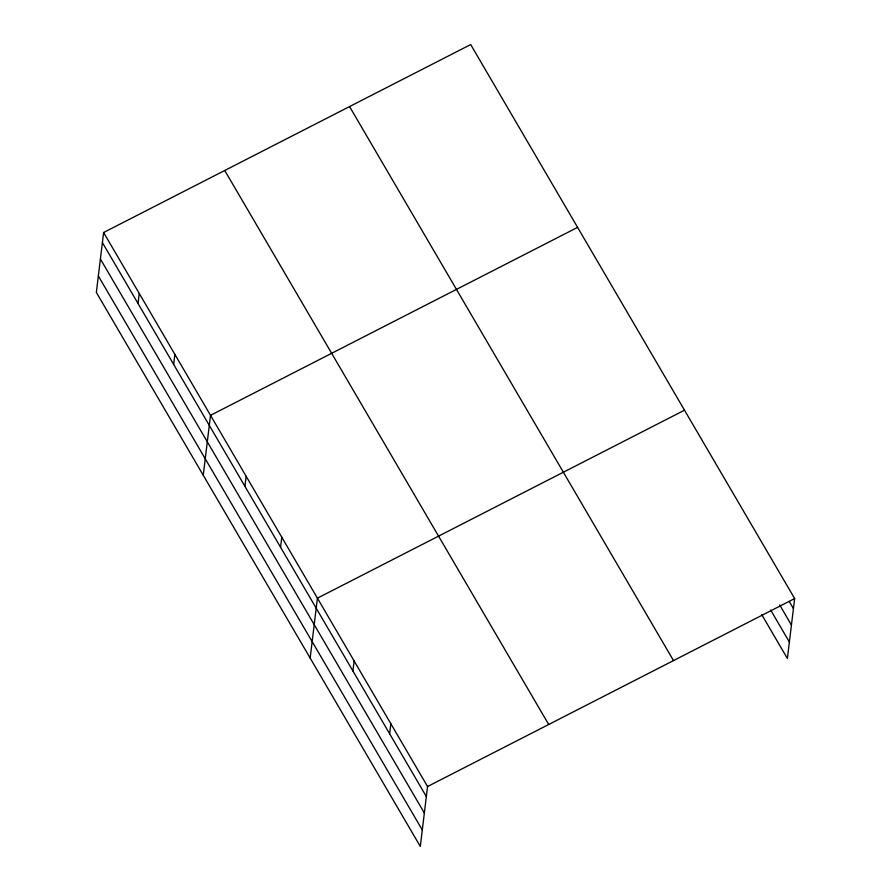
<?xml version="1.0" encoding="UTF-8"?>
<svg xmlns="http://www.w3.org/2000/svg" width="891" height="891" viewBox="0 0 891 891"><rect width="100%" height="100%" fill="white"/><g stroke="black" fill="none" stroke-linecap="round" stroke-linejoin="round"><path stroke-width="1.34" d="M103.612 232.506L96.351 292.437L420.307 846.45L427.557 786.519L103.612 232.506L470.693 44.55L794.649 598.563L787.388 658.494L761.76 614.656M138.027 303.497L139.241 293.451M173.656 364.441L174.881 354.395M203.259 475.259L210.51 415.34L577.602 227.372M244.925 486.319L246.15 476.273M280.565 547.263L281.779 537.217M310.157 658.081L317.419 598.162L684.5 410.194M352.914 670.99L354.128 660.944M389.623 733.783L390.848 723.737M427.557 786.519L794.649 598.563M789.27 601.492L793.424 608.609M779.658 604.922L791.442 625.07M770.682 610.045L789.381 642.032M349.562 106.575L673.507 660.587M224.744 170.482L548.7 724.494M102.387 242.552L426.344 796.565M100.405 259.014L424.35 813.026M98.344 275.976L422.301 829.989"/></g></svg>
